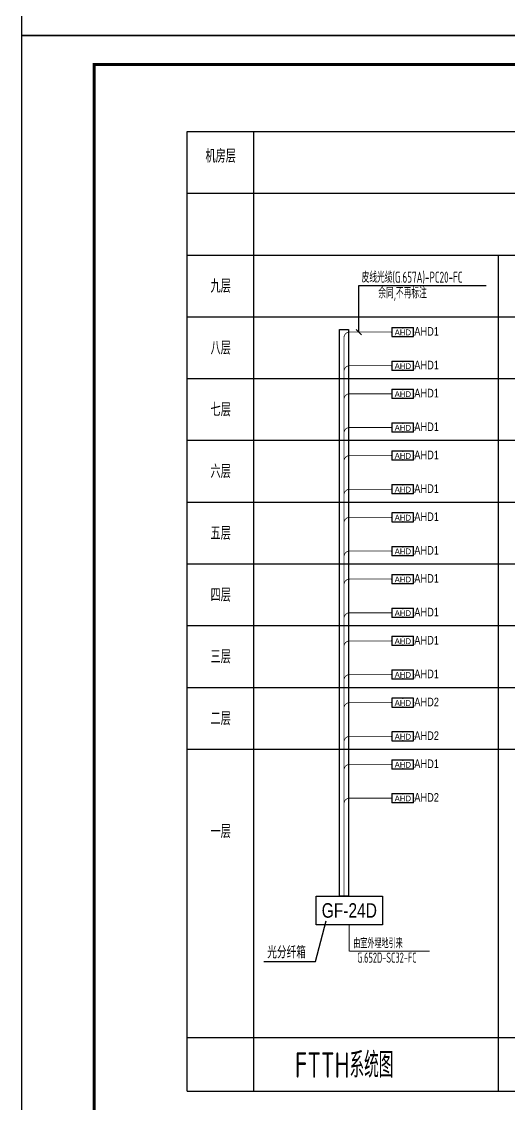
# Model space of a CAD drawing. Extents: x -993182 to -819982, y 169304 to 600104.
# Drawn here: x -993182 to -976391, y 444533 to 481778 of the extents above; entities that cross this region are included whole.
import ezdxf
from ezdxf.enums import TextEntityAlignment as Align

# ---------------------------------------------------------------- set-up
doc = ezdxf.new("R2010")
doc.units = 0
doc.header["$LTSCALE"] = 1000
doc.header["$MEASUREMENT"] = 0
for name, color, linetype in [('CABLETRAY', 4, 'Continuous'), ('DIM-箱柜', 3, 'Continuous'), ('DIM-系统', 3, 'Continuous'), ('EQUIP-通讯', 3, 'Continuous'), ('PUB_TITLE', 146, 'Continuous'), ('TEL_TEXT', 7, 'Continuous'), ('WIRE-光纤', 210, 'TG_OC'), ('WIRE-系统', 4, 'Continuous')]:
    doc.layers.add(name, color=color, linetype=linetype)
doc.styles.add('_TEL_DIM', font='ICED', dxfattribs={"width": 0.8, "height": 3.5, "bigfont": 'BZHZ'})
doc.styles.get("Standard").update_dxf_attribs({"font": 'gbenor.shx', "bigfont": 'gbcbig.shx'})
doc.styles.add('TG_LINETYPE', font='ICED', dxfattribs={"width": 0.8, "height": 2, "bigfont": 'BZHZ'})
doc.styles.add('电-ele', font='ICED.shx', dxfattribs={"width": 0.8, "bigfont": 'BZHZ.shx'})
doc.linetypes.add('TG_OC', pattern='A,1,-0.45,["OC",TG_LINETYPE,S=0.1,R=0,X=-0.38,Y=-0.1],0', length=1.45)

# ---------------------------------------------------------------- blocks, each defined once
blk = doc.blocks.new('$equip$00002334')
for p, q in [((-0.75, 0.304), (-0.75, -0.296)), ((0.75, 0.304), (-0.75, 0.304)), ((0.75, -0.296), (0.75, 0.304)), ((-0.75, -0.296), (0.75, -0.296))]:
    blk.add_line(p, q)
at = {"const_width": 0.06}
blk.add_lwpolyline([(-0.75, 0.304), (0.75, 0.304), (0.75, -0.296), (-0.75, -0.296), (-0.75, 0.304), (0.75, 0.304)], dxfattribs=at)
for p in [(-0.75, 0.004), (0, 0.304), (0.75, 0.004), (0, -0.296)]:
    blk.add_point(p)
at = {"color": 7, "style": '_TEL_DIM'}
blk.add_attdef('$TEXT$', text='', height=0.4, dxfattribs=at).set_placement((-0.012, 0.028), align=Align.MIDDLE_CENTER)
at = {"color": 7, "flags": 1}
blk.add_attdef('A', text='', height=0.00002, dxfattribs=at).set_placement((0, 0), align=Align.MIDDLE_CENTER)

msp = doc.modelspace()

# ---------------------------------------------------------------- linework, layer by layer
for p, q in [((-987478, 444984), (-987478, 478001)), ((-985183, 444984), (-985183, 478001)), ((-985183, 451965), (-985183, 478001))]:
    msp.add_line(p, q)
msp.add_lwpolyline([(-980758, 451691), (-980758, 450710), (-983045, 450710), (-983045, 451691)], close=True)
at = {"layer": 'CABLETRAY'}
for p, q in [((-982234, 471190), (-981934, 471190)), ((-982234, 451691), (-982234, 471190)), ((-981934, 471190), (-981934, 451691)), ((-981934, 451691), (-982234, 451691))]:
    msp.add_line(p, q, dxfattribs=at)
at = {"layer": 'DIM-系统'}
msp.add_line((-981662, 471193), (-981478, 471009), dxfattribs=at)
msp.add_lwpolyline([(-981570, 471101), (-981570, 471101), (-981570, 472697), (-977189, 472697)], dxfattribs=at)
at = {"layer": 'PUB_TITLE'}
for points in [[(-909082, 481304), (-909082, 540704), (-993182, 540704), (-993182, 481304)], [(-909082, 421904), (-909082, 481304), (-993182, 481304), (-993182, 421904)]]:
    msp.add_lwpolyline(points, close=True, dxfattribs=at)
at = {"layer": 'PUB_TITLE', "const_width": 100}
msp.add_lwpolyline([(-910082, 422904), (-910082, 480304), (-990682, 480304), (-990682, 422904)], close=True, dxfattribs=at)
at = {"layer": 'TEL_TEXT'}
for p, q in [((-987478, 478001), (-953749, 478001)), ((-987478, 478001), (-953749, 478001)), ((-987478, 475876), (-953749, 475876)), ((-987478, 475876), (-953749, 475876)), ((-987478, 475876), (-953749, 475876)), ((-987478, 473751), (-953749, 473751)), ((-987478, 471626), (-953749, 471626)), ((-987478, 469501), (-953749, 469501)), ((-987478, 467376), (-953749, 467376)), ((-987478, 465251), (-953749, 465251)), ((-987478, 463126), (-953749, 463126)), ((-987478, 461001), (-953749, 461001)), ((-987478, 458876), (-953749, 458876)), ((-987478, 456751), (-953749, 456751)), ((-987478, 456751), (-953749, 456751)), ((-987478, 446836), (-953749, 446836)), ((-987478, 444984), (-953749, 444984))]:
    msp.add_line(p, q, dxfattribs=at)
at = {"layer": 'TEL_TEXT', "color": 7}
for p, q in [((-983067, 449452), (-982697, 450850)), ((-984849, 449452), (-983067, 449452))]:
    msp.add_line(p, q, dxfattribs=at)
at = {"layer": 'TEL_TEXT'}
msp.add_lwpolyline([(-976765, 444984), (-976765, 473751)], dxfattribs=at)
at = {"layer": 'WIRE-光纤', "ltscale": 0.5, "const_width": 25.9}
for points in [[(-981892, 471101, 0.414214), (-982084, 470910)], [(-981892, 469942, 0.414214), (-982084, 469750)], [(-981892, 468976, 0.414214), (-982084, 468785)], [(-981892, 467817, 0.414214), (-982084, 467625)], [(-981892, 466851, 0.414214), (-982084, 466660)], [(-981892, 465692, 0.414214), (-982084, 465500)], [(-981892, 464726, 0.414214), (-982084, 464535)], [(-981892, 463567, 0.414214), (-982084, 463375)], [(-981892, 462601, 0.414214), (-982084, 462410)], [(-981892, 461442, 0.414214), (-982084, 461250)], [(-981892, 460476, 0.414214), (-982084, 460285)], [(-981892, 459317, 0.414214), (-982084, 459125)], [(-981892, 458351, 0.414214), (-982084, 458160)], [(-981892, 457192, 0.414214), (-982084, 457000)], [(-981892, 456226, 0.414214), (-982084, 456035)], [(-981892, 455067, 0.414214), (-982084, 454875)]]:
    msp.add_lwpolyline(points, format="xyb", dxfattribs=at)
for points in [[(-982084, 451691), (-982084, 470910)], [(-981892, 471101), (-980439, 471101)], [(-981892, 469942), (-980439, 469942)], [(-981892, 468976), (-980439, 468976)], [(-981892, 467817), (-980439, 467817)], [(-981892, 466851), (-980439, 466851)], [(-981892, 465692), (-980439, 465692)], [(-981892, 464726), (-980439, 464726)], [(-981892, 463567), (-980439, 463567)], [(-981892, 462601), (-980439, 462601)], [(-981892, 461442), (-980439, 461442)], [(-981892, 460476), (-980439, 460476)], [(-981892, 459317), (-980439, 459317)], [(-981892, 458351), (-980439, 458351)], [(-981892, 457192), (-980439, 457192)], [(-981892, 456226), (-980439, 456226)], [(-981892, 455067), (-980439, 455067)]]:
    msp.add_lwpolyline(points, dxfattribs=at)
at = {"layer": 'WIRE-系统', "const_width": 35}
for points in [[(-981901, 449801), (-981901, 450710)], [(-981901, 449801), (-979130, 449801)]]:
    msp.add_lwpolyline(points, dxfattribs=at)

# ---------------------------------------------------------------- block references
at = {"layer": 'EQUIP-通讯'}
ref = msp.add_blockref('$equip$00002334', (-980064, 471103), dxfattribs=dict(at, xscale=500, yscale=500, zscale=500, rotation=180))
ref.add_attrib('$TEXT$', 'AHD', dxfattribs={"layer": '0', "color": 7, "height": 200, "style": '_TEL_DIM'}).set_placement((-980058, 471089), align=Align.MIDDLE_CENTER)
ref = msp.add_blockref('$equip$00002334', (-980064, 469944), dxfattribs=dict(at, xscale=500, yscale=500, zscale=500, rotation=180))
ref.add_attrib('$TEXT$', 'AHD', dxfattribs={"layer": '0', "color": 7, "height": 200, "style": '_TEL_DIM'}).set_placement((-980058, 469930), align=Align.MIDDLE_CENTER)
ref = msp.add_blockref('$equip$00002334', (-980064, 468978), dxfattribs=dict(at, xscale=500, yscale=500, zscale=500, rotation=180))
ref.add_attrib('$TEXT$', 'AHD', dxfattribs={"layer": '0', "color": 7, "height": 200, "style": '_TEL_DIM'}).set_placement((-980058, 468964), align=Align.MIDDLE_CENTER)
ref = msp.add_blockref('$equip$00002334', (-980064, 467819), dxfattribs=dict(at, xscale=500, yscale=500, zscale=500, rotation=180))
ref.add_attrib('$TEXT$', 'AHD', dxfattribs={"layer": '0', "color": 7, "height": 200, "style": '_TEL_DIM'}).set_placement((-980058, 467805), align=Align.MIDDLE_CENTER)
ref = msp.add_blockref('$equip$00002334', (-980064, 466853), dxfattribs=dict(at, xscale=500, yscale=500, zscale=500, rotation=180))
ref.add_attrib('$TEXT$', 'AHD', dxfattribs={"layer": '0', "color": 7, "height": 200, "style": '_TEL_DIM'}).set_placement((-980058, 466839), align=Align.MIDDLE_CENTER)
ref = msp.add_blockref('$equip$00002334', (-980064, 465694), dxfattribs=dict(at, xscale=500, yscale=500, zscale=500, rotation=180))
ref.add_attrib('$TEXT$', 'AHD', dxfattribs={"layer": '0', "color": 7, "height": 200, "style": '_TEL_DIM'}).set_placement((-980058, 465680), align=Align.MIDDLE_CENTER)
ref = msp.add_blockref('$equip$00002334', (-980064, 464728), dxfattribs=dict(at, xscale=500, yscale=500, zscale=500, rotation=180))
ref.add_attrib('$TEXT$', 'AHD', dxfattribs={"layer": '0', "color": 7, "height": 200, "style": '_TEL_DIM'}).set_placement((-980058, 464714), align=Align.MIDDLE_CENTER)
ref = msp.add_blockref('$equip$00002334', (-980064, 463569), dxfattribs=dict(at, xscale=500, yscale=500, zscale=500, rotation=180))
ref.add_attrib('$TEXT$', 'AHD', dxfattribs={"layer": '0', "color": 7, "height": 200, "style": '_TEL_DIM'}).set_placement((-980058, 463555), align=Align.MIDDLE_CENTER)
ref = msp.add_blockref('$equip$00002334', (-980064, 462603), dxfattribs=dict(at, xscale=500, yscale=500, zscale=500, rotation=180))
ref.add_attrib('$TEXT$', 'AHD', dxfattribs={"layer": '0', "color": 7, "height": 200, "style": '_TEL_DIM'}).set_placement((-980058, 462589), align=Align.MIDDLE_CENTER)
ref = msp.add_blockref('$equip$00002334', (-980064, 461444), dxfattribs=dict(at, xscale=500, yscale=500, zscale=500, rotation=180))
ref.add_attrib('$TEXT$', 'AHD', dxfattribs={"layer": '0', "color": 7, "height": 200, "style": '_TEL_DIM'}).set_placement((-980058, 461430), align=Align.MIDDLE_CENTER)
ref = msp.add_blockref('$equip$00002334', (-980064, 460478), dxfattribs=dict(at, xscale=500, yscale=500, zscale=500, rotation=180))
ref.add_attrib('$TEXT$', 'AHD', dxfattribs={"layer": '0', "color": 7, "height": 200, "style": '_TEL_DIM'}).set_placement((-980058, 460464), align=Align.MIDDLE_CENTER)
ref = msp.add_blockref('$equip$00002334', (-980064, 459319), dxfattribs=dict(at, xscale=500, yscale=500, zscale=500, rotation=180))
ref.add_attrib('$TEXT$', 'AHD', dxfattribs={"layer": '0', "color": 7, "height": 200, "style": '_TEL_DIM'}).set_placement((-980058, 459305), align=Align.MIDDLE_CENTER)
ref = msp.add_blockref('$equip$00002334', (-980064, 458353), dxfattribs=dict(at, xscale=500, yscale=500, zscale=500, rotation=180))
ref.add_attrib('$TEXT$', 'AHD', dxfattribs={"layer": '0', "color": 7, "height": 200, "style": '_TEL_DIM'}).set_placement((-980058, 458339), align=Align.MIDDLE_CENTER)
ref = msp.add_blockref('$equip$00002334', (-980064, 457194), dxfattribs=dict(at, xscale=500, yscale=500, zscale=500, rotation=180))
ref.add_attrib('$TEXT$', 'AHD', dxfattribs={"layer": '0', "color": 7, "height": 200, "style": '_TEL_DIM'}).set_placement((-980058, 457180), align=Align.MIDDLE_CENTER)
ref = msp.add_blockref('$equip$00002334', (-980064, 456228), dxfattribs=dict(at, xscale=500, yscale=500, zscale=500, rotation=180))
ref.add_attrib('$TEXT$', 'AHD', dxfattribs={"layer": '0', "color": 7, "height": 200, "style": '_TEL_DIM'}).set_placement((-980058, 456214), align=Align.MIDDLE_CENTER)
ref = msp.add_blockref('$equip$00002334', (-980064, 455069), dxfattribs=dict(at, xscale=500, yscale=500, zscale=500, rotation=180))
ref.add_attrib('$TEXT$', 'AHD', dxfattribs={"layer": '0', "color": 7, "height": 200, "style": '_TEL_DIM'}).set_placement((-980058, 455055), align=Align.MIDDLE_CENTER)

# ---------------------------------------------------------------- texts
at = {"layer": 'DIM-箱柜', "color": 7, "width": 0.8}
msp.add_text('FTTH系统图', height=875, dxfattribs=at).set_placement((-982079, 445447), align=Align.CENTER)
at = {"layer": 'TEL_TEXT', "color": 7, "width": 0.8}
for s, height, style, p in [('机房层', 459, '_TEL_DIM', (-986330, 476927)), ('九层', 459, '_TEL_DIM', (-986330, 472453)), ('AHD1', 297.6, '电-ele', (-979240, 470976, 0)), ('八层', 459, '_TEL_DIM', (-986330, 470328)), ('AHD1', 297.6, '电-ele', (-979240, 469818, 0)), ('AHD1', 297.6, '电-ele', (-979240, 468851, 0)), ('七层', 459, '_TEL_DIM', (-986330, 468203)), ('AHD1', 297.6, '电-ele', (-979240, 467693, 0)), ('AHD1', 297.6, '电-ele', (-979240, 466726, 0)), ('六层', 459, '_TEL_DIM', (-986330, 466078)), ('AHD1', 297.6, '电-ele', (-979240, 465568, 0)), ('AHD1', 297.6, '电-ele', (-979240, 464601, 0)), ('五层', 459, '_TEL_DIM', (-986330, 463953)), ('AHD1', 297.6, '电-ele', (-979240, 463443, 0)), ('AHD1', 297.6, '电-ele', (-979240, 462476, 0)), ('四层', 459, '_TEL_DIM', (-986330, 461828)), ('AHD1', 297.6, '电-ele', (-979240, 461318, 0)), ('AHD1', 297.6, '电-ele', (-979240, 460351, 0)), ('三层', 459, '_TEL_DIM', (-986330, 459703)), ('AHD1', 297.6, '电-ele', (-979240, 459193, 0)), ('AHD2', 297.6, '电-ele', (-979240, 458226, 0)), ('二层', 459, '_TEL_DIM', (-986330, 457578)), ('AHD2', 297.6, '电-ele', (-979240, 457068, 0)), ('AHD1', 297.6, '电-ele', (-979240, 456101, 0)), ('AHD2', 297.6, '电-ele', (-979240, 454943, 0)), ('一层', 459, '_TEL_DIM', (-986330, 453693))]:
    msp.add_text(s, height=height, dxfattribs=dict(at, style=style)).set_placement(p, align=Align.CENTER)
at = {"layer": 'TEL_TEXT', "color": 7, "width": 0.7}
for s, height, p in [('皮线光缆(G.657A)-PC20-FC', 379.63, (-981478, 472798)), ('余同,不再标注', 379.6, (-980904, 472260)), ('由室外埋地引来', 348.5, (-981767, 449904)), ('G.652D-SC32-FC', 348.5, (-981630, 449406))]:
    msp.add_text(s, height=height, dxfattribs=at).set_placement(p)
at = {"layer": 'TEL_TEXT', "style": '_TEL_DIM', "width": 0.8}
msp.add_text('GF-24D', height=500, dxfattribs=at).set_placement((-981901, 450953), align=Align.CENTER)
at = {"layer": 'TEL_TEXT', "color": 7, "style": '_TEL_DIM', "width": 0.8}
msp.add_text('光分纤箱', height=416.7, dxfattribs=at).set_placement((-984727, 449555))

doc.saveas('drawing.dxf')
